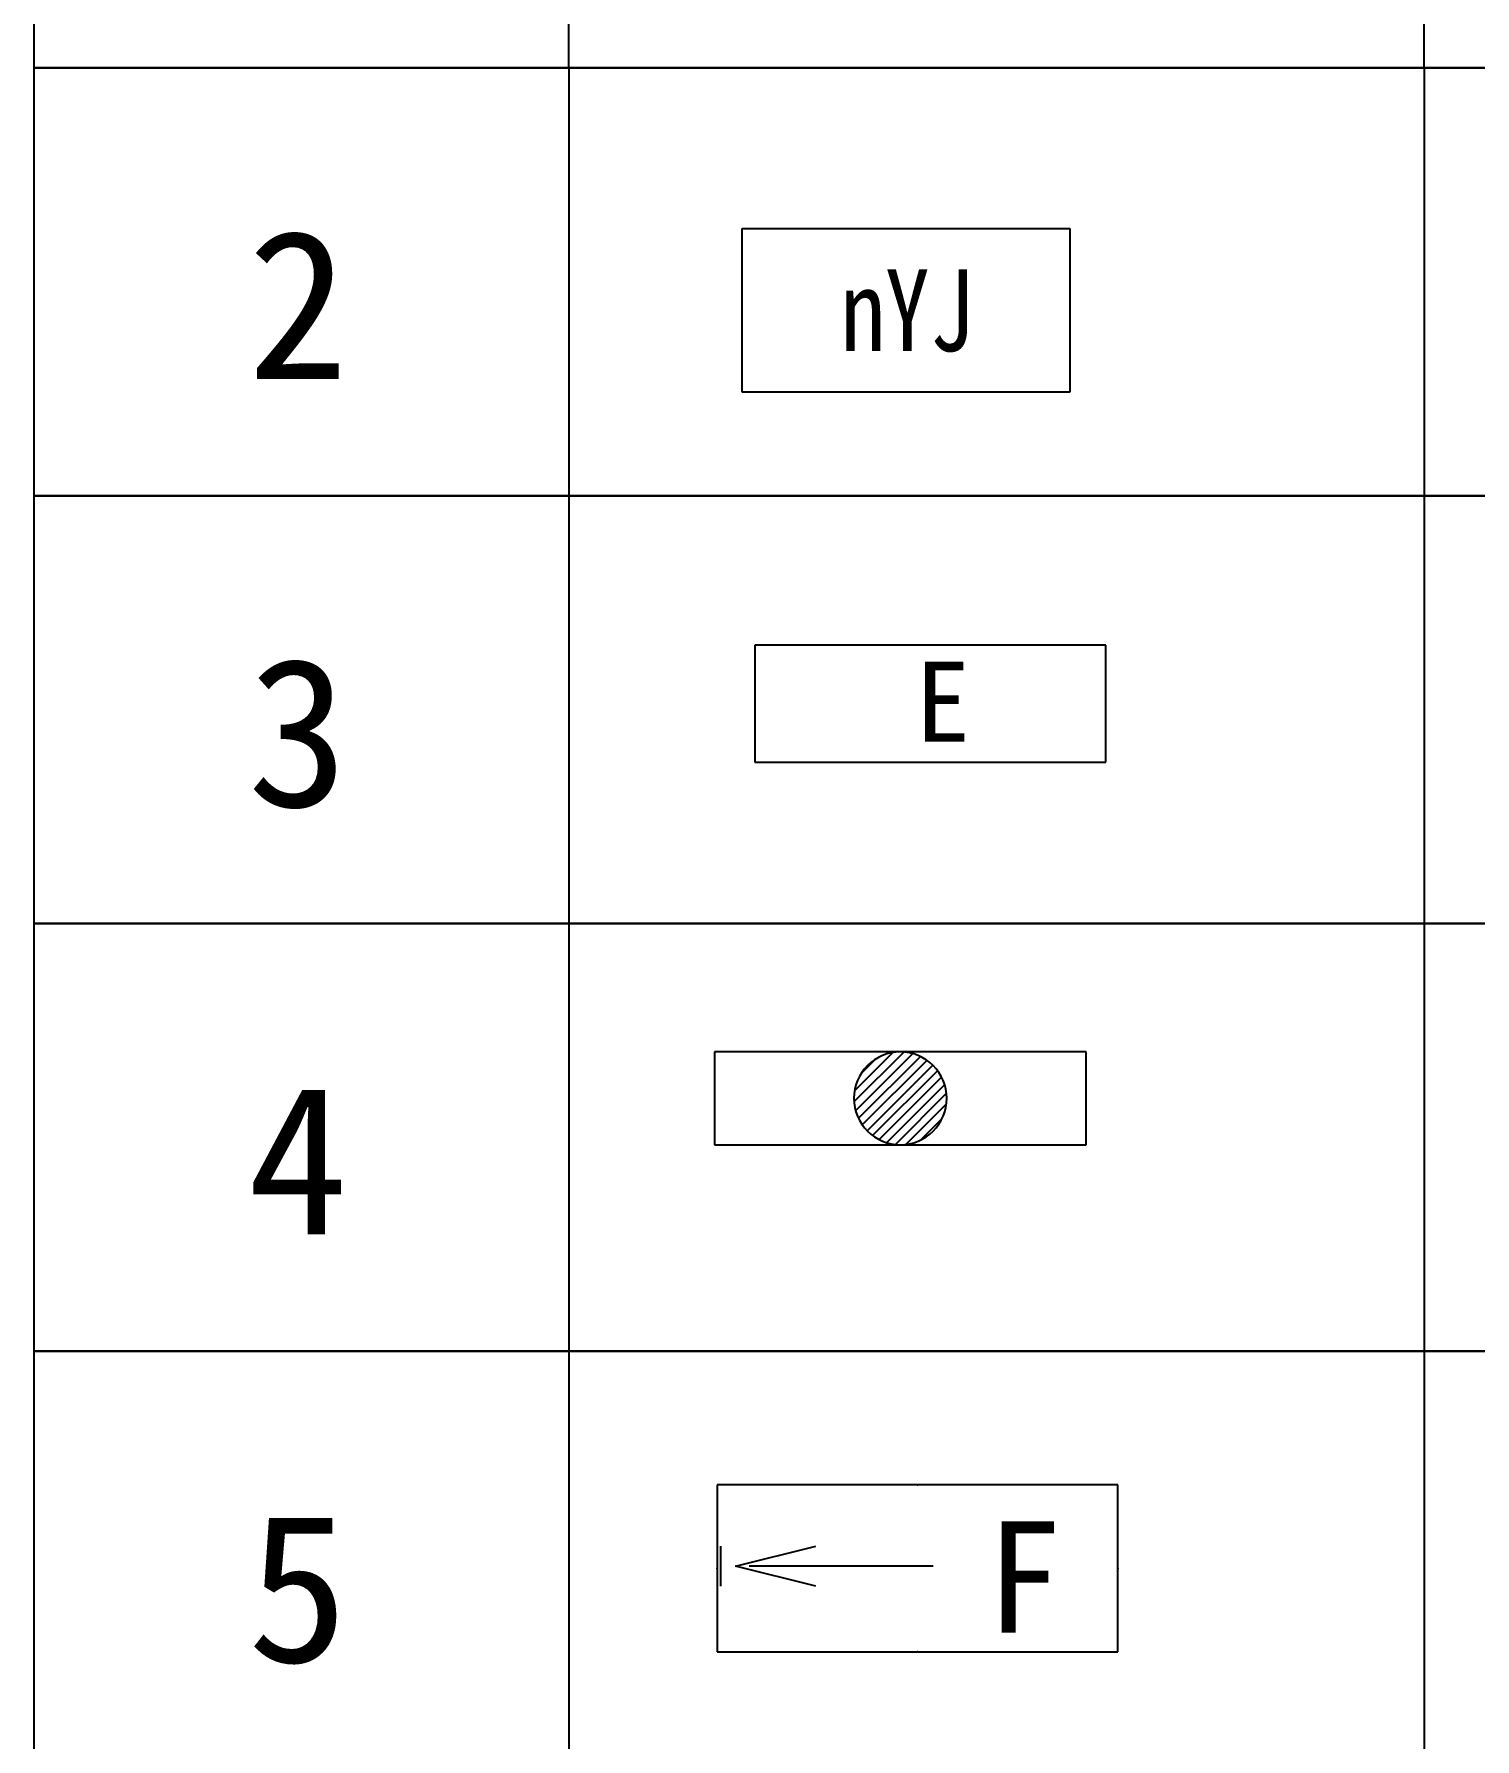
# Model space of a CAD drawing. Header units: millimetres. Extents: x -633009578 to 5705885, y -633235091 to 2571734.
# Drawn here: x 2618485 to 2620503, y 2115892 to 2118280 of the extents above; entities that cross this region are included whole.
import ezdxf
from ezdxf.enums import TextEntityAlignment as Align

# ---------------------------------------------------------------- set-up
doc = ezdxf.new("R2010")
doc.units = ezdxf.units.MM
doc.header["$LTSCALE"] = 1000
doc.header["$MEASUREMENT"] = 0
for name, color, linetype in [('000000000000电气', 7, 'Continuous'), ('设备-照明', 3, 'Continuous'), ('设备-箱柜', 3, 'Continuous')]:
    doc.layers.add(name, color=color, linetype=linetype)
doc.styles.add('-宋体', font='simhei.ttf', dxfattribs={"width": 0.8})
doc.styles.add('_TEL_DIM', font='simhei.ttf', dxfattribs={"height": 3.5, "bigfont": 'HZTXT'})
doc.styles.add('ELEC-DIM', font='simhei.ttf')

msp = doc.modelspace()

# ---------------------------------------------------------------- hatches: boundary and pattern name
at = {"layer": '设备-照明'}
h = msp.add_hatch(dxfattribs=at)
h.set_pattern_fill('ANGLE', color=3, scale=97.470555)
h.set_pattern_definition([(0, (2582331.45, 2102082.46), (0, 340.416), [247.5752, -92.8407]), (90, (2582331.45, 2102082.46), (-340.416, 2e-14), [247.5752, -92.8407])])
h.paths.add_polyline_path([(2619467.7, 2116134.3), (2619580, 2116106.2), (2619580, 2116162.4)])

# ---------------------------------------------------------------- linework, layer by layer
at = {"layer": '000000000000电气'}
for p, q in [((2618485.5, 2118232.5, 1670.9), (2618485.5, 2119433.2, 1670.9)), ((2619234.3, 2118232.5, 1670.9), (2619234.3, 2119433.2, 1670.9)), ((2620431.6, 2118232.5, 1670.9), (2620431.6, 2119433.2, 1670.9)), ((2618485.5, 2118232.5, 1670.9), (2637411.8, 2118232.5, 1670.9)), ((2618485.5, 2117633.4, 1670.9), (2618485.5, 2118232.5, 1670.9)), ((2637411.8, 2118232.5, 1670.9), (2618485.5, 2118232.5, 1670.9)), ((2619234.3, 2118232.5, 1670.9), (2619234.3, 2117633.4, 1670.9)), ((2620431.6, 2118232.5, 1670.9), (2620431.6, 2117633.4, 1670.9)), ((2618485.5, 2117633.4, 1670.9), (2637411.8, 2117633.4, 1670.9)), ((2618485.5, 2117034.4, 1670.9), (2618485.5, 2117633.4, 1670.9)), ((2637411.8, 2117633.4, 1670.9), (2618485.5, 2117633.4, 1670.9)), ((2619234.3, 2117633.4, 1670.9), (2619234.3, 2117034.4, 1670.9)), ((2620431.6, 2117633.4, 1670.9), (2620431.6, 2117034.4, 1670.9)), ((2618485.5, 2117034.4, 1670.9), (2637411.8, 2117034.4, 1670.9)), ((2618485.5, 2116435.3, 1670.9), (2618485.5, 2117034.4, 1670.9)), ((2637411.8, 2117034.4, 1670.9), (2618485.5, 2117034.4, 1670.9)), ((2619234.3, 2117034.4, 1670.9), (2619234.3, 2114849.6, 1670.9)), ((2620431.6, 2117034.4, 1670.9), (2620431.6, 2114849.6, 1670.9)), ((2637411.8, 2116435.3, 1670.9), (2618485.5, 2116435.3, 1670.9)), ((2618485.5, 2116435.3, 1670.9), (2637411.8, 2116435.3, 1670.9)), ((2618485.5, 2115836.3, 1670.9), (2618485.5, 2116435.3, 1670.9))]:
    msp.add_line(p, q, dxfattribs=at)
at = {"layer": '000000000000电气', "linetype": 'Continuous'}
for p, q in [((2619438.3, 2116854.4, 106213.4), (2619438.3, 2116724.4, 106213.4)), ((2619958.3, 2116854.4, 106213.4), (2619438.3, 2116854.4, 106213.4)), ((2619633.4, 2116784.6, 106213.4), (2619703, 2116854.2, 106213.4)), ((2619634.1, 2116800, 106213.4), (2619687.6, 2116853.5, 106213.4)), ((2619635.6, 2116772.1, 106213.4), (2619715.6, 2116852.1, 106213.4)), ((2619639.6, 2116761.4, 106213.4), (2619726.3, 2116848.1, 106213.4)), ((2619643, 2116823.6, 106213.4), (2619664.1, 2116844.7, 106213.4)), ((2619958.3, 2116724.4, 106213.4), (2619958.3, 2116854.4, 106213.4)), ((2619645, 2116752.1, 106213.4), (2619735.6, 2116842.6, 106213.4)), ((2619651.7, 2116744.1, 106213.4), (2619743.6, 2116836, 106213.4)), ((2619659.5, 2116737.2, 106213.4), (2619750.5, 2116828.1, 106213.4)), ((2619668.6, 2116731.6, 106213.4), (2619756.1, 2116819.1, 106213.4)), ((2619679.1, 2116727.3, 106213.4), (2619760.4, 2116808.6, 106213.4)), ((2619691.3, 2116724.8, 106213.4), (2619762.9, 2116796.4, 106213.4)), ((2619706.1, 2116724.9, 106213.4), (2619762.8, 2116781.6, 106213.4)), ((2619727, 2116731.1, 106213.4), (2619756.6, 2116760.7, 106213.4)), ((2619438.3, 2116724.4, 106213.4), (2619958.3, 2116724.4, 106213.4))]:
    msp.add_line(p, q, dxfattribs=at)
for start, end in [(90, 135), (45, 90), (135, 180), (0, 45), (180, 225), (315, 360), (225, 270), (270, 315)]:
    msp.add_arc((2619698.3, 2116789.4, 106213.4), 65, start, end, dxfattribs=at)
at = {"layer": '设备-照明', "linetype": 'Continuous'}
for p, q in [((2619985.9, 2117424.1, 1670.9), (2619494.5, 2117424.1, 1670.9)), ((2619494.5, 2117424.1, 1670.9), (2619494.5, 2117260.3, 1670.9)), ((2619985.9, 2117260.3, 1670.9), (2619985.9, 2117424.1, 1670.9)), ((2619494.5, 2117260.3, 1670.9), (2619985.9, 2117260.3, 1670.9))]:
    msp.add_line(p, q, dxfattribs=at)
at = {"layer": '设备-照明', "color": 3}
for p, q in [((2619441.6, 2116247.9, 1670.9), (2619441.6, 2116014, 1670.9)), ((2620003, 2116247.9, 1670.9), (2619441.6, 2116247.9, 1670.9)), ((2619441.6, 2116247.9, 1670.9), (2619441.6, 2116014, 1670.9)), ((2620003, 2116247.9, 1670.9), (2619441.6, 2116247.9, 1670.9)), ((2619441.6, 2116247.9, 1670.9), (2619441.6, 2116014, 1670.9)), ((2620003, 2116014, 1670.9), (2620003, 2116247.9, 1670.9)), ((2620003, 2116014, 1670.9), (2620003, 2116247.9, 1670.9)), ((2619446.3, 2116162.4, 1670.9), (2619446.3, 2116106.2, 1670.9)), ((2619467.7, 2116134.3, 1670.9), (2619580, 2116162.4, 1670.9)), ((2619580, 2116106.2, 1670.9), (2619467.7, 2116134.3, 1670.9)), ((2619744.1, 2116134.3, 1670.9), (2619486.4, 2116134.3, 1670.9)), ((2619441.6, 2116014, 1670.9), (2620003, 2116014, 1670.9)), ((2619441.6, 2116014, 1670.9), (2620003, 2116014, 1670.9))]:
    msp.add_line(p, q, dxfattribs=at)
at = {"layer": '设备-照明'}
for p in [(2619722.3, 2116247.9, 1670.9), (2619441.6, 2116131, 1670.9), (2620003, 2116131, 1670.9), (2619722.3, 2116014, 1670.9)]:
    msp.add_point(p, dxfattribs=at)
at = {"layer": '设备-箱柜', "linetype": 'Continuous'}
for p, q in [((2619476.8, 2118007.8), (2619935.5, 2118007.8)), ((2619476.8, 2117778.5), (2619476.8, 2118007.8)), ((2619935.5, 2118007.8), (2619935.5, 2117778.5)), ((2619935.5, 2117778.5), (2619476.8, 2117778.5))]:
    msp.add_line(p, q, dxfattribs=at)

# ---------------------------------------------------------------- texts
at = {"layer": '000000000000电气', "style": 'ELEC-DIM'}
for s, p in [('2', (2618854.8, 2117796.9, 1670.9)), ('3', (2618854.8, 2117197.9, 1670.9)), ('4', (2618854.8, 2116598.8, 1670.9)), ('5', (2618854.8, 2115999.8, 1670.9))]:
    msp.add_text(s, height=208, dxfattribs=at).set_placement(p, align=Align.CENTER)
at = {"layer": '设备-照明', "style": 'ELEC-DIM'}
msp.add_text('E', height=112.4, dxfattribs=at).set_placement((2619719.7, 2117288.7, 1670.9))
at = {"layer": '设备-照明', "color": 3, "style": '_TEL_DIM'}
msp.add_text('F', height=156, dxfattribs=at).set_placement((2619871.8, 2116119.2, 1670.9), align=Align.MIDDLE_CENTER)
at = {"layer": '设备-照明', "color": 7, "style": '_TEL_DIM'}
msp.add_text('REMARK', height=0.00975, dxfattribs=at).set_placement((2619871.8, 2116119.2, 1670.9), align=Align.MIDDLE_CENTER)
at = {"layer": '设备-箱柜', "style": '-宋体', "width": 0.8}
msp.add_text('nYJ', height=114.66, dxfattribs=at).set_placement((2619614.5, 2117835.8))

doc.saveas('drawing.dxf')
